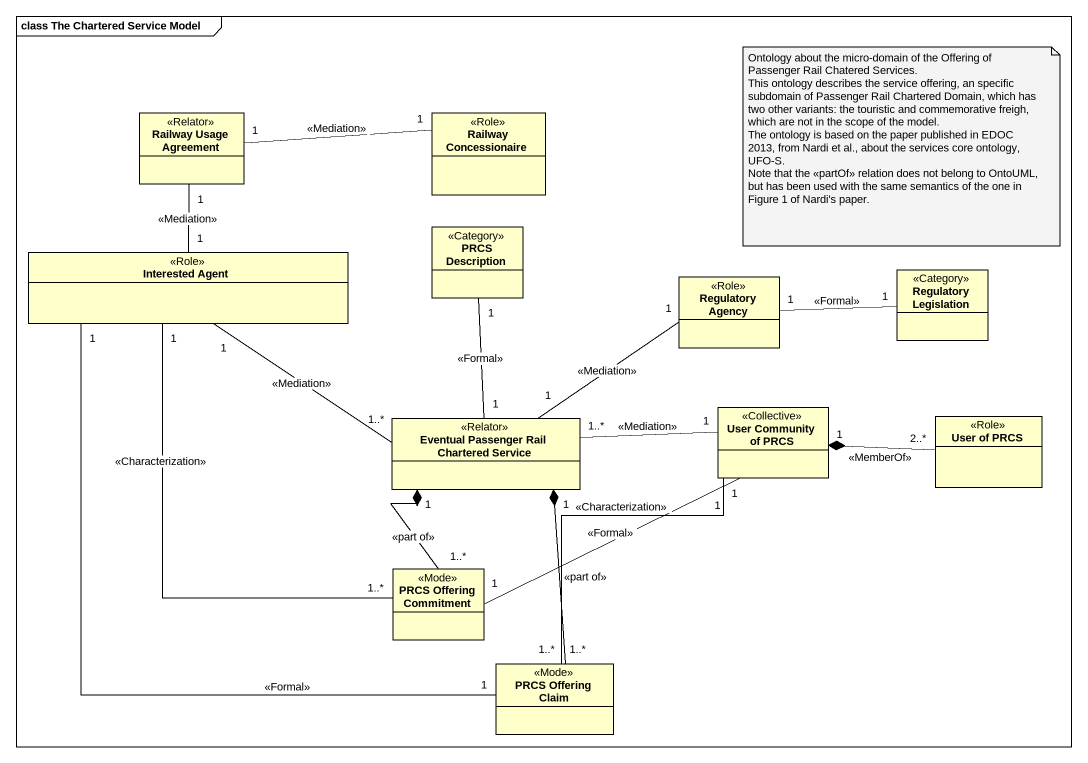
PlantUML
@startuml
mainframe class The Chartered Service Model
hide circle
hide empty members
class "Railway Usage Agreement" as Railway_Usage_Agreement <<Relator>>
class "Railway Concessionaire" as Railway_Concessionaire <<Role>>
class "Interested Agent" as Interested_Agent <<Role>>
class "PRCS Description" as PRCS_Description <<Category>>
class "Regulatory Agency" as Regulatory_Agency <<Role>>
class "Regulatory Legislation" as Regulatory_Legislation <<Category>>
class "Eventual Passenger Rail Chartered Service" as Eventual_Passenger_Rail <<Relator>>
class "User Community of PRCS" as User_Community_of_PRCS <<Collective>>
class "User of PRCS" as User_of_PRCS <<Role>>
class "PRCS Offering Commitment" as PRCS_Offering_Commitment <<Mode>>
class "PRCS Offering Claim" as PRCS_Offering_Claim <<Mode>>
Railway_Usage_Agreement "1" -right- "1" Railway_Concessionaire : <<Mediation>>
Interested_Agent "1" -up- "1" Railway_Usage_Agreement : <<Mediation>>
Interested_Agent "1" -right- "1..*" Eventual_Passenger_Rail : <<Mediation>>
Regulatory_Agency "1" -left- "1" Eventual_Passenger_Rail : <<Mediation>>
Regulatory_Legislation "1" -left- "1" Regulatory_Agency : <<Formal>>
Eventual_Passenger_Rail "1" -up- "1" PRCS_Description : <<Formal>>
Eventual_Passenger_Rail "1..*" -right- "1" User_Community_of_PRCS : <<Mediation>>
Eventual_Passenger_Rail "1" *-- "1..*" PRCS_Offering_Commitment : <<part of>>
Eventual_Passenger_Rail "1" *-- "1..*" PRCS_Offering_Claim : <<part of>>
User_Community_of_PRCS "1" *-right- "2..*" User_of_PRCS : <<MemberOf>>
PRCS_Offering_Commitment "1..*" -up- "1" Interested_Agent : <<Characterization>>
PRCS_Offering_Commitment "1" -right- "1" User_Community_of_PRCS : <<Formal>>
PRCS_Offering_Claim "1" -up- "1" Interested_Agent : <<Formal>>
PRCS_Offering_Claim "1..*" -up- "1" User_Community_of_PRCS : <<Characterization>>
note as N1
  Ontology about the micro-domain of the Offering of Passenger Rail Chatered Services.
  This ontology describes the service offering, an specific subdomain of Passenger Rail Chartered Domain, which has two other variants: the touristic and commemorative freigh, which are not in the scope of the model.
  The ontology is based on the paper published in EDOC 2013, from Nardi et al., about the services core ontology, UFO-S.
  Note that the <<partOf>> relation does not belong to OntoUML, but has been used with the same semantics of the one in Figure 1 of Nardi's paper.
end note
@enduml
